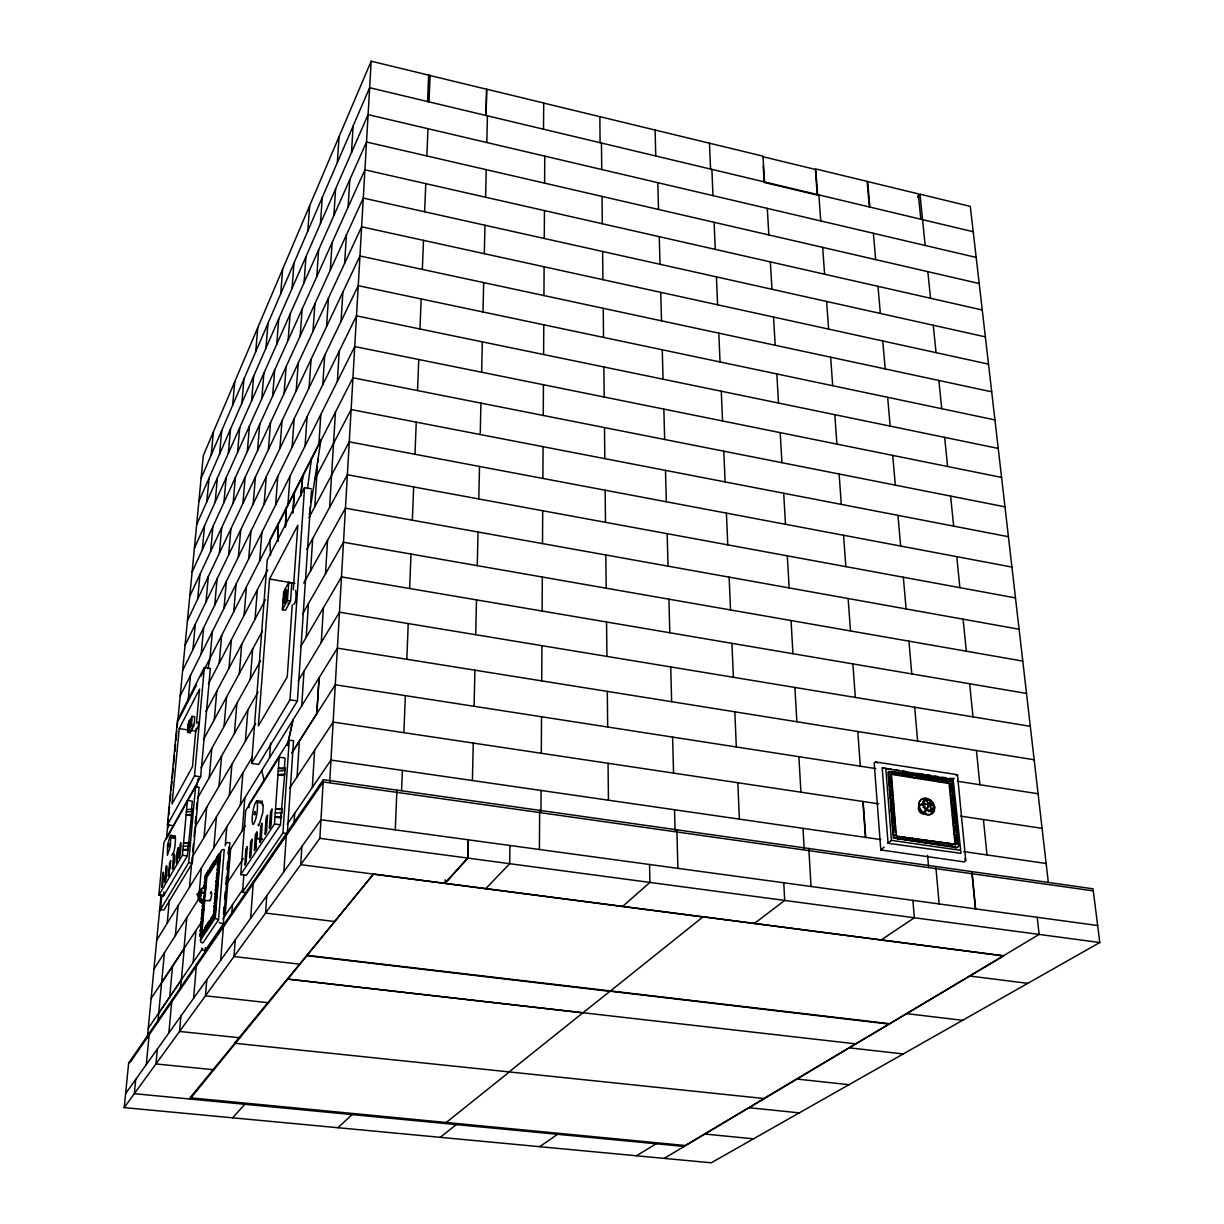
<?xml version="1.0" encoding="UTF-8"?>
<svg xmlns="http://www.w3.org/2000/svg" width="1224" height="1224" viewBox="0 0 1224 1224"><rect width="100%" height="100%" fill="white"/><g stroke="black" fill="none" stroke-linecap="round" stroke-linejoin="round"><path stroke-width="1.5" d="M205.708 880.622L204.974 876.17L207.284 874.028M288.726 582.456L287.441 600.556L282.377 609.766L285.452 610.271L290.547 601.076L291.817 582.976L288.726 582.456L283.662 591.758L282.377 609.766M259.672 823.171L262.839 812.338L263.206 804.994L262.38 804.933L262.242 801.337L261.401 803.066M543.517 129.27L543.716 103.015L486.662 89.184L486.05 115.5L486.632 89.245L428.645 75.2L427.574 101.607M539.417 849.502L539.662 810.349M540.962 811.283L541.084 790.459M541.299 753.265L541.513 716.759M541.712 680.896L541.926 645.66M542.125 611.036L542.324 577.024M542.507 543.594L542.706 510.745M542.89 478.446L543.073 446.683M543.257 415.456L543.441 384.734M543.609 354.532L543.777 324.804M543.946 295.565L544.114 266.786M544.282 238.466L544.451 210.589M544.603 183.156L544.757 156.137M257.009 802.378C256.872 797.558 253.322 807.871 253.23 810.15C252.129 814.495 251.746 821.763 252.68 823.584C252.986 827.378 255.984 818.994 256.367 816.194C257.53 811.68 257.805 804.428 257.009 802.378L262.563 803.143M509.918 845.478L509.674 863.685L485.79 888.639M472.403 780.529L473.26 743.075M474.086 706.294L474.897 670.186M475.708 634.721L476.488 599.882M477.268 565.641L478.033 532.012M478.783 498.964L479.517 466.466M480.236 434.52L480.94 403.124M481.644 372.234L482.332 341.863M483.006 311.982L483.664 282.606M484.322 253.689L484.964 225.231M485.607 197.232L486.219 169.662M486.831 142.535L487.443 115.821M301.884 846.472L300.722 864.664L444.802 883.33L467.644 858.07L468.073 839.786M1003.435 955.745L445.077 883.361L467.935 858.116L468.364 839.817M445.077 883.361L445.184 879.781M952.731 843.963L958.285 843.948C961.222 848.875 950.206 848.553 952.731 843.963L897.376 836.466L896.259 834.982L893.153 834.324L893.398 830.025L895.861 830.392L896.259 834.982M957.688 846.886L956.831 847.773L893.352 838.058L888.012 772.038L905.699 774.042M172.798 853.74C175.001 853.113 176.623 830.836 174.359 837.904M285.376 526.932L286.11 508.128L278.231 523.688L278.292 540.824M285.529 526.641L286.263 507.822L294.25 492.14L292.765 513.086M170.687 836.757L170.534 835.227L167.52 844.667L167.382 855.301L170.381 846.014L170.687 836.757L175.262 837.354M395.276 829.872L396.897 790.107M401.579 790.536L402.375 770.401M403.889 732.671L405.358 695.645M406.812 659.277L408.235 623.567M409.627 588.499L411.004 554.059M412.35 520.215L413.681 486.953M414.982 454.272L416.252 422.142M417.522 390.563L418.761 359.519M419.97 328.981L421.163 298.947M422.341 269.418L423.504 240.363M424.636 211.767L425.768 183.646M426.87 155.953L427.956 128.704M429.027 101.883L430.068 75.475L371.163 61.2L203.291 455.619L177.174 727.316M217.918 858.024L218.545 854.352L217.918 858.024L219.035 859.34L217.719 860.365L218.698 863.44L217.382 864.465L218.346 867.25L217.658 868.489M329.684 782.197L371.163 61.2M975.635 908.912L972.009 871.641L1093.032 888.792L1099.795 942.526L711.205 1162.8L124.205 1107.628L319.862 838.333L323.32 779.688L971.764 871.595L975.39 908.881M197.997 895.279C198.242 899.671 199.512 889.159 198.135 894.239M201.47 934.034L200.537 934.034L200.323 936.406C198.808 936.467 203.169 927.716 200.522 934.034M312.319 787.445L314.614 750.22M316.878 713.653L319.082 677.759L316.71 713.776L291.695 753.005M321.269 642.493L323.396 607.838M325.492 573.796L327.558 540.335M329.593 507.455L335.468 412.075M337.365 381.337L339.232 351.104M341.068 321.361L342.873 292.108M344.648 263.313L346.407 234.962M348.121 207.07L349.819 179.622M351.487 152.587L353.124 125.98M293.944 824.502L294.663 813.363M297.065 776.873L299.406 741.04M301.716 705.82L303.996 671.211M306.214 637.199L308.417 603.753M310.575 570.889L312.686 538.56M314.782 506.751L317.414 466.436M317.659 462.825L317.888 459.199M318.837 444.725L320.826 414.446M322.784 384.673L324.712 355.358M326.594 326.517L328.46 298.12M330.296 270.152L332.102 242.627M333.877 215.531L335.621 188.833M337.35 162.532L339.048 136.644M246.651 892.709L242.505 892.189L282.928 832.993L289.247 740.138L293.546 740.765L287.319 833.59L283.035 839.802M283.861 871.748L286.447 833.376M311.569 488.85L304.562 487.58L267.245 559.965L251.593 763.378L258.601 764.373L297.417 700.939L310.437 505.894M310.682 502.1L311.447 490.748M292.261 604.87L287.242 676.903L258.371 725.909L269.54 579.044L297.815 525.249L293.316 589.708M305.051 446.026L307.086 416.68M309.091 387.794L311.064 359.351M312.992 331.352L314.905 303.766M316.787 276.609L318.638 249.849M320.459 223.487L322.264 197.508M284.427 767.326L285.07 758.023L279.179 757.166L245.703 810.487L240.73 874.563L246.437 875.282L280.48 824.808L281.398 811.42M282.82 768.978L278.383 768.335L285.314 767.601L281.505 809.783L282.362 808.498L275.538 808.972L280.021 809.584M281.795 816.683L274.956 817.142L280.954 817.953L282.362 808.498M251.593 763.378L289.996 699.807L304.562 487.58M293.056 512.535L294.54 491.574L302.741 475.478L300.691 496.103M266.786 895.677L265.562 913.073L334.779 921.534M240.73 874.563L274.482 823.997L279.179 757.166M269.54 757.84L270.611 743.014M287.87 505.497L290.012 476.151M292.108 447.25L294.173 418.776M296.208 390.731L298.228 363.115M300.201 335.912L302.144 309.091M304.072 282.683L305.954 256.642M307.821 230.984L309.657 205.693M250.629 918.337L253.368 881.54M255.678 849.456L256.397 840.261M256.642 838.256L257.071 832.565M275.63 504.931L277.787 476.457M279.913 448.397L282.025 420.75M284.09 393.501L286.125 366.665M288.13 340.195L290.103 314.109M292.062 288.405L293.99 263.053M242.291 830.622L244.846 797.742M235.268 939.864L233.968 956.541L299.987 964.206M242.505 892.189L243.805 875.267M249.007 807.611L249.298 803.847L289.247 740.138M231.749 914.16L232.499 904.628M240.363 804.979L242.903 772.803M245.412 741.132L247.875 709.951M250.293 679.228L252.68 648.98M255.036 619.191L257.346 589.861M259.626 560.944L261.875 532.455M264.093 504.395L266.281 476.733M268.423 449.483L270.55 422.601M272.631 396.117L274.696 370M276.731 344.25L278.735 318.867M280.709 293.821L282.652 269.127M223.411 914.297L224.007 906.846M224.604 899.38L225.216 891.929M225.813 884.462L226.425 877.011M227.021 869.56L227.633 862.094M228.23 854.643L228.842 847.176M201.715 948.279L202.679 950.191L205.097 950.558L223.288 924.028L229.867 842.709L227.389 842.479L225.583 844.101M220.687 960.304L223.533 924.977M225.155 915.43L227.863 881.969L243.331 858.483M227.97 881.816L230.617 848.921M212.792 917.771C215.776 903.389 215.195 917.48 212.242 918.581C212.211 920.968 210.467 922.437 208.86 924.166C206.841 922.85 206.764 926.063 208.172 926.66C207.07 926.966 205.647 927.226 207.284 927.93C206.167 929.98 204.071 928.465 203.857 931.632C203.215 933.162 202.664 935.381 200.323 936.406M213.955 911.115C215.99 905.592 214.598 907.673 213.42 911.926M214.307 906.923C216.327 901.399 214.95 903.48 213.772 907.734M214.659 902.731C216.832 899.701 214.873 897.039 215.179 901.507M215.011 898.554C217.015 893.046 215.653 895.142 214.475 899.365M215.347 894.377C217.367 888.884 215.99 890.98 214.812 895.188M215.699 890.2C217.719 884.722 216.342 886.834 215.164 891.026M216.051 886.054C218.056 880.561 216.679 882.688 215.516 886.88M216.388 881.892C218.392 876.43 217.03 878.541 215.852 882.734M216.74 877.761C218.744 872.284 217.367 874.426 216.204 878.587M217.076 873.63C219.632 871.274 216.663 867.663 217.948 871.962M217.428 869.499C217.826 868.703 220.075 864.221 217.229 866.225M217.765 865.383C218.178 864.588 220.412 860.105 217.581 862.124M218.102 861.268L219.57 858.498L218.453 857.167M215.96 899.411L214.659 914.848M216.434 893.811L217.199 884.493M217.505 880.76L217.979 875.16M218.897 863.976L219.326 857.749L206.841 877.455L205.632 889.94M218.515 919.821L215.256 918.184L220.764 851.705L222.233 849.624L224.267 849.548L218.515 919.821L202.863 942.939L201.011 942.373L200.445 940.751L203.888 901.032M225.231 845.83L226.777 826.95M229.362 795.325L231.917 764.189M234.427 733.528L236.89 703.326M239.323 673.567L241.725 644.237M244.081 615.351L246.422 586.877M248.717 558.817L250.981 531.155M253.2 503.89L255.403 477.008M257.575 450.493L259.702 424.361M261.814 398.58L263.894 373.167M265.945 348.09L267.964 323.35M205.372 928.863L205.571 926.476L207.453 925.65M205.005 888.012L206.122 874.104C210.054 873.462 210.834 871.32 210.635 866.929L212.517 865.934M205.77 928.282L205.969 925.895M210.436 869.239L211.018 866.301M206.29 927.486L206.489 925.115C209.013 925.13 207.805 921.764 209.931 921.687M210.819 868.627C213.833 868.78 210.115 867.235 211.538 865.475L212.869 864.848M206.688 926.905L206.887 924.518M211.354 867.785L211.936 864.848M204.898 953.19L205.372 947.682M211.737 867.173C214.919 867.342 210.941 865.781 212.456 864.022L213.496 863.425M213.802 847.926L216.418 816.852M219.02 786.252L221.559 756.08M224.069 726.368L226.547 697.083M228.98 668.212L231.397 639.769M233.753 611.725L236.094 584.062M238.405 556.798L240.669 529.916M242.918 503.401L245.121 477.253M247.309 451.472L249.451 426.029M251.578 400.921L253.659 376.166M255.724 351.732L257.774 327.604M207.208 926.124L207.805 923.141L208.753 923.126M212.257 866.347L212.854 863.394M207.606 925.528C210.742 925.711 206.78 924.166 208.34 922.345L208.723 921.764M212.655 865.72C215.745 865.904 211.89 864.297 213.374 862.568L214.705 861.926M213.175 864.878L213.772 861.941M209.059 923.355L209.258 920.968C212.104 920.31 210.283 918.23 209.977 921.963M214.093 863.425L214.292 861.099C217.52 857.764 215.516 864.695 213.573 864.266M209.457 922.758L209.656 920.371M214.491 862.798L214.69 860.472M210.375 921.366L211.232 918.995M215.409 861.329C216.633 855.362 218.255 861.023 215.026 861.956M210.91 920.57L211.109 918.184L212.471 917.572M211.308 919.974L211.507 917.572M215.944 860.487L217.183 857.55M206.78 979.781L205.448 995.816L268.53 1002.762M211.844 919.178L212.043 916.776L213.649 916.103M216.342 859.86C219.54 860.028 215.546 858.437 217.076 856.678L218.407 856.035M212.242 918.581L212.456 916.179M216.877 859.019L217.474 856.05M214.123 903.541L214.812 900.941M216.541 874.456L217.229 871.855M216.893 870.341L217.566 867.74M193.56 998.325L196.483 964.344M200.124 931.938L200.277 930.179C202.909 926.752 201.547 927.394 200.277 930.179M200.476 927.823L200.629 926.063C203.261 922.636 201.899 923.294 200.629 926.063M200.828 923.722L200.981 921.963C203.612 918.52 202.251 919.193 200.981 921.963M201.18 919.622L201.333 917.862C203.949 914.42 202.603 915.093 201.333 917.862M201.532 915.521L201.685 913.777C204.301 910.335 202.955 911.023 201.685 913.777M201.883 911.436L202.037 909.692C204.653 906.25 203.306 906.938 202.037 909.692M202.235 907.351L202.388 905.607C204.989 902.164 203.658 902.868 202.388 905.607M205.02 888.685L204.133 885.365C206.718 881.907 205.403 882.642 204.133 885.365M204.332 883.055L204.485 881.326C206.412 881.173 206.734 876.965 204.668 879.031M200.629 931.173L200.782 929.414M200.981 927.058L201.134 925.298M201.348 922.942L201.486 921.182M201.7 918.841L201.838 917.082M202.052 914.741L202.19 912.982M202.404 910.656L202.541 908.896M202.756 906.571L202.893 904.827M203.092 902.501L204.347 900.298M203.98 887.094L204.638 884.554M204.836 882.244L204.989 880.53M205.204 878.144L205.617 874.915M201.226 935.075L201.425 932.703L202.618 932.627M206.076 877.226L206.504 873.492L207.85 873.339M201.501 932.933L204.377 899.426M205.173 890.123L206.137 878.954M201.746 934.294L204.821 899.426M206.305 875.787C209.365 875.956 205.555 874.426 207.024 872.681L208.753 871.901M202.128 933.713C202.511 931.709 204.087 930.118 205.081 928.618M206.825 874.976L207.407 872.069M202.648 932.948L203.888 930.011M207.728 873.554L207.912 871.243C210.605 870.601 208.922 868.459 208.631 872.115M203.031 932.367L203.23 929.995M208.111 872.941L208.31 870.631M209.013 871.503L209.84 869.208M202.847 930.577C206.045 931.755 204.974 930.225 204.668 927.853L206.244 927.195M209.533 870.677L209.732 868.367L211.048 867.74M205.051 927.272L204.469 930.225M209.916 870.065L210.115 867.755M193.162 962.385L195.947 930.454M199.16 893.52L201.379 867.984M204.041 837.446L206.672 807.35M209.243 777.684L211.798 748.43M214.307 719.605L216.786 691.193M219.218 663.163L221.62 635.531M223.992 608.282L226.333 581.415M228.643 554.9L230.923 528.753M233.172 502.957L235.391 477.498M237.578 452.39L239.736 427.604M241.862 403.14L243.958 378.996M180.356 989.329L181.198 979.965M184.013 948.585L186.767 917.679M189.506 887.201L192.183 857.167M192.734 851.537L193.392 844.132M194.065 836.726L194.723 829.321M195.167 823.905L195.825 816.607M196.467 809.309L197.125 802.011M209.977 658.39L212.379 631.538M214.751 605.038L217.092 578.891M219.402 553.095L221.682 527.651M223.931 502.529L226.149 477.727M228.337 453.262L230.51 429.104M232.637 405.251L234.748 381.704M161.905 894.683L160.466 909.646L163.894 910.059L192.29 863.165L199.084 787.2L195.549 786.711L167.474 836.711M186.599 809.676L192.168 809.095L187.349 855.867L163.557 895.846L158.829 895.264L163.94 842.387L200.675 776.781L210.344 668.426L204.347 667.493L177.434 720.431L167.382 824.884L173.257 825.664M180.923 1016.042L179.561 1031.449L239.95 1037.799M284.366 598.352L284.534 596.471M195.947 728.8L192.489 766.637L172.033 804.015L179.24 728.632L199.573 689.081L196.467 723.124M168.866 1032.934L171.85 1000.207M167.382 824.884L194.509 775.924L204.347 667.493M188.435 849.272L182.927 849.64L187.853 850.282L189.047 842.586L183.539 842.954L188.45 843.596L189.047 842.586M160.466 909.646L188.68 862.706L195.549 786.711M158.829 895.264L182.422 855.239L187.44 800.496L192.306 801.154L191.464 810.334L192.168 809.095M169.738 996.78L172.569 965.95M175.369 935.564L178.107 905.607M201.226 653.861L203.628 627.744M205.999 601.948L208.325 576.504M210.635 551.381L212.915 526.595M215.164 502.115L217.382 477.941M219.57 454.089L221.743 430.527M169.126 873.63L170.029 864.19M157.911 1021.933L164.429 952.716M167.198 923.248L169.417 899.64M173.686 854.214L172.278 869.116C174.344 869.989 175.705 846.809 173.425 856.494M188.052 701.444L190.5 675.342M192.918 649.577L195.32 624.133M197.676 599.026L200.002 574.24M202.312 549.76L204.576 525.601M206.825 501.733L209.044 478.156M211.232 454.869L213.389 431.873M157.345 1049.09L155.953 1063.947L213.894 1069.745M147.339 1037.799L161.094 894.668M166.433 839.067L168.361 819.04M168.698 815.429L169.57 806.386M170.09 800.97L170.779 793.841M171.115 790.26L171.987 781.34M172.324 777.776L173.211 768.55M173.579 764.786L174.481 755.346M174.848 751.567L175.567 744.07M175.919 740.352L176.822 731.034M146.314 1064.543L149.328 1032.995M163.557 895.846L163.909 892.066M164.812 882.626L166.433 865.643M135.742 1079.369L134.334 1093.69L684.155 1146.46M124.205 1107.628L128.658 1063.09L323.32 779.688M300.844 495.797L302.894 475.157M213.206 914.404L213.756 913.517M965.736 860.503L964.405 861.926L880.79 849.961L874.181 762.919L875.956 762.001L957.489 774.716L965.736 860.503L964.94 858.728M307.515 488.529L311.554 458.235L321.04 439.554L309.29 514.906M193.086 724.287L192.719 726.306M189.246 723.996C187.762 735.961 192.627 718.993 189.888 721.38M207.881 668.855L210.161 658.038M172.66 853.908L171.788 855.148M196.33 787.629L198.273 778.433M259.473 823.4L258.539 825.863L258.218 824.333M287.472 745.248L293.056 719.712M287.288 745.646L293.041 719.85M904.628 773.155L904.888 776.184L909.08 776.307L908.866 773.798L888.777 771.426L888.548 776.322L891.577 776.888L895.861 830.392M205.632 928.389L204.668 927.853M913.089 774.455L913.349 777.485L917.526 777.623L917.311 775.113L908.866 773.798M917.311 775.113L929.949 777.072L930.209 780.101L934.371 780.223L934.141 777.73L929.949 777.072M934.141 777.73L938.349 778.372L938.609 781.402L942.771 781.524L942.526 779.03L938.349 778.372M942.526 779.03L946.718 779.673L946.841 782.58L950.038 783.131L949.931 785.946L952.823 786.328L958.285 843.948M285.712 589.999C288.436 587.107 285.651 607.762 284.274 601.611M288.099 603.86L288.42 603.08M192.275 727.928L191.571 728.494M197.691 722.527C199.772 719.697 197.309 732.87 196.712 728.035M201.103 478.354L369.633 87.715L973.218 231.734M198.885 501.35L368.087 114.643L976.186 257.438M196.651 524.637L366.512 142.015L979.2 283.524M194.387 548.214L364.905 169.83L982.26 310.009M192.091 572.082L363.283 198.089L985.351 336.875M189.766 596.256L361.631 226.807L988.502 364.14M187.425 620.721L359.948 256L991.7 391.818M185.038 645.492L358.25 285.682L994.944 419.924M182.621 670.584L356.505 315.868L998.233 448.443M180.188 695.997L354.746 346.56L1001.584 477.421M178.52 720.14L196.483 684.874M200.874 676.26L202.572 672.94M203.23 671.639L352.94 377.788L1004.981 506.843M302.879 475.187L311.386 458.572M208.401 683.971L267.704 569.925M315.012 478.982L351.12 409.55L1008.423 536.724M192.03 716.315L188.45 723.2A10.175 1.545 -80.7 0 0 187.578 732.396L190.179 732.778L193.79 725.954A10.159 1.545 -80.7 0 0 194.631 716.713L192.03 716.315A10.175 1.545 -80.7 0 1 191.174 725.572L187.578 732.396M205.907 711.649L265.44 599.622M308.968 517.691L349.268 441.849L1011.927 567.079M203.459 739.571L262.395 631.11M306.765 549.454L347.371 474.728L1015.492 597.909M203.827 901.094L204.025 900.221M167.489 828.082L169.249 824.915M200.95 767.922L260.467 660.945M303.766 583.114L345.443 508.189L1019.102 629.243M197.447 798.369L258.08 692.019M302.603 613.943L343.485 542.247L1022.774 661.082M194.845 827.562L255.663 723.598M300.492 646.991L341.496 576.917L1026.523 693.442M159.457 911.605L161.369 908.438M193.162 855.545L252.588 756.692M298.166 680.896L339.461 612.214L1030.317 726.337M955.317 812.721L952.915 812.369L952.547 816.01L955.745 817.158M156.718 940.2L337.396 648.154L1034.173 759.767M206.122 874.992L220.764 851.705M207.529 874.334L210.406 869.774M217.719 860.365L218.255 859.508M217.382 864.465L217.918 863.624M153.933 969.179L198.961 898.569M228.184 852.73L245.259 825.955M291.955 752.745L335.284 684.767L875.849 768.611M284.305 769.177L285.314 767.601M216.357 876.812L216.877 875.986M216.005 880.959L216.541 880.117M215.653 885.09L216.189 884.264M215.317 889.251L215.852 888.425M214.965 893.413L215.5 892.587M214.613 897.574L215.164 896.764M151.103 998.57L202.955 919.821M289.568 788.271L333.142 722.068L878.694 803.847M161.798 982.612L184.197 948.615L181.381 979.98L158.936 1012.921M213.925 905.928L214.46 905.117M213.573 910.136L214.108 909.325M199.925 934.294L200.43 933.529M206.167 927.976L211.324 920.249M200.537 940.093L215.256 918.184M201.149 890.2C199.007 892.908 203.567 890.093 201.149 890.2A10.144 5.967 56.9 0 0 200.384 890.491M148.242 1028.359L202.694 948.401M222.845 918.811L243.285 888.792M287.227 824.272L330.954 760.073L880.821 839.587M250.935 886.482L254.148 881.816M259.488 874.028L264.843 866.255M268.056 861.589L273.411 853.816M276.624 849.135L280.893 842.923M1093.292 890.873L323.197 781.952L130.739 1061.56L128.658 1063.105M125.613 1093.568L320.963 819.743L1097.653 925.528M917.648 197.064L919.974 194.188L970.295 206.382L1048.31 882.32M190.011 1099.03L373.473 874.089L702.882 916.975M373.488 874.074L306.566 955.638L609.934 991.364L703.096 916.807L1003.619 955.959L889.144 1024.09L610.118 991.226M234.763 1043.261L190.026 1097.79L685.211 1145.511L764.159 1098.54L234.442 1043.231L306.841 955.301L889.756 1023.723L855.836 1043.766M896.152 771.839L896.932 775.037L900.604 774.991L900.405 772.497M232.606 1117.818L244.846 1104.293M900.604 774.991L904.842 775.649M909.08 776.307L913.303 776.965M917.526 777.623L921.749 778.265L921.534 775.771M889.144 776.521L888.899 780.728L891.929 781.294M921.749 778.265L925.956 778.923L925.742 776.414M889.496 780.927L889.251 785.135L892.296 785.716M889.848 785.334L889.603 789.556L892.648 790.138M925.956 778.923L930.179 779.566M219.953 854.597L214.95 916.699L201.18 936.896M891.914 771.181L892.158 774.211L896.351 774.333M890.2 789.755L889.955 793.994L893 794.56M956.939 775.373L957.489 774.716L956.128 775.695M890.552 794.192L890.307 798.431L893.352 799.012M890.904 798.645L890.659 802.883L893.704 803.464M934.371 780.223L938.579 780.866M891.256 803.097L891.011 807.35L894.071 807.932M891.623 807.565L891.363 811.818L894.423 812.399M891.975 812.032L891.715 816.301L894.79 816.882M942.771 781.524L946.948 782.167M892.327 816.515L892.082 820.784L895.142 821.365M946.718 779.673L952.012 780.79L952.823 786.328M892.679 821.013L892.434 825.297L895.509 825.879M893.046 825.511L893.398 830.025M897.1 835.839L897.881 839.113L901.614 839.083L901.415 836.497M901.614 839.083L905.928 839.71L905.714 837.124M905.928 839.71L910.228 840.337L910.013 837.751M950.421 785.961L950.206 790.138L953.236 790.704M950.834 790.337L950.62 794.529L953.649 795.095M910.228 840.337L914.527 840.949L914.313 838.364M951.247 794.728L951.033 798.92L954.062 799.486M914.527 840.949L918.826 841.576L918.597 838.991M951.66 799.119L951.446 803.311L954.475 803.893M952.088 803.525L951.859 807.733L954.904 808.299M918.826 841.576L923.11 842.204L922.881 839.618M953.19 779.443L882.213 767.892L888.073 843.29L960.978 853.342L953.19 779.443L954.154 778.372L949.579 778.357M952.501 807.932L952.915 812.369M923.11 842.204L927.394 842.816L927.165 840.245M927.394 842.816L931.663 843.443L931.433 840.857M953.328 816.791L953.114 821.013L956.158 821.595M953.756 821.243L953.527 825.466L956.587 826.047M931.663 843.443L935.932 844.055L935.702 841.485M954.169 825.695L953.955 829.933L957 830.499M935.932 844.055L940.2 844.682L939.971 842.097M954.598 830.147L954.368 834.401L957.428 834.982M940.2 844.682L944.469 845.294L944.224 842.724M955.011 834.615L954.796 838.868L957.856 839.45M944.469 845.294L948.722 845.922L948.478 843.336M955.439 839.098L955.837 843.596M948.722 845.922L952.961 846.534M200.048 891.638L199.665 891.929A8.905 2.31 -9.6 0 0 198.655 892.709L198.732 892.464A8.767 7.222 60.5 0 1 200.017 890.751L200.201 890.582M885.824 768.978L891.439 840.337L888.073 843.29M318.944 786.053L323.197 781.952M884.172 847.13L880.79 849.961M337.901 1127.717L352.13 1114.59M212.9 917.419L212.043 916.776M622.695 906.387L649.913 882.428L649.546 864.496M509 1071.964L583.037 1012.692M446.163 1122.53L509.444 1071.887M582.991 1012.738L610.501 990.92M440.227 1137.341L456.322 1124.596M754.412 923.462L784.691 900.436L783.773 882.779M539.707 1146.689L557.547 1134.311M881.234 939.91L914.343 917.755L912.905 900.359M636.434 1155.777L656.125 1143.782M664.188 1158.394L1039.13 934.432L1037.218 917.296M763.868 1098.509L855.698 1043.842L287.105 979.032L582.869 1012.829M204.913 888.517L205.571 887.278L204.485 886.283M891.577 776.888L890.888 775.45L892.112 773.706M217.719 857.458L217.076 856.678M213.114 864.787L212.456 864.022M278.185 771.212L285.115 770.477M284.886 773.981L277.94 774.716L283.861 775.557M186.385 812.032L191.969 811.466M191.709 814.327L186.125 814.909L190.99 815.551M275.247 813.057L282.086 812.583M183.233 846.289L188.741 845.937M203.046 900.726L210.008 900.589M891.531 774.318L890.628 775.174L894.989 829.658M217.275 858.376L218.759 858.116L217.857 857.55M704.917 1134.051L753.494 1138.825M749.027 1107.705L799.287 1112.861M796.977 1079.078L849.028 1084.678M849.272 1047.836L903.251 1053.941M906.54 1013.625L962.584 1020.311M223.288 924.028L219.173 922.59M969.515 976.002L1027.793 983.346M188.68 862.706L192.29 863.165M182.422 855.239L187.349 855.867M170.641 835.349L175.216 835.946M169.233 837.568L173.793 838.165M262.257 839.006L256.535 838.44L262.104 839.236M274.482 823.997L280.48 824.808M282.928 832.993L287.319 833.59M319.862 838.333L467.644 858.07M467.935 858.116L1099.795 942.526M256.856 800.695L262.395 801.46M194.509 775.924L200.675 776.781M198.854 898.202L200.139 900.757L199.068 899.043M891.439 840.337L959.922 850.252M963.625 851.567L1046.138 863.486M191.174 725.572L193.79 725.954M893.551 831.968L896.014 832.32M955.623 841.026L958.04 841.378M179.24 728.632L196.07 731.095M897.299 838.455L894.3 837.721L893.765 834.554M892.48 818.443L894.943 818.81M954.353 827.592L956.77 827.959M892.831 822.941L895.295 823.308M954.766 832.06L957.183 832.427M893.199 827.439L895.662 827.806M955.194 836.543L957.612 836.895M891.409 805.01L893.857 805.377M953.098 814.266L955.5 814.618M960.565 816.117L1042.083 828.342M891.761 809.477L894.224 809.844M953.511 818.703L955.913 819.055M892.128 813.96L894.576 814.312M953.924 823.14L956.342 823.507M890.705 796.105L893.153 796.472M952.257 805.407L954.659 805.774M891.057 800.542L893.505 800.924M952.67 809.829L955.072 810.196M889.649 782.809L892.082 783.192M951.017 792.219L953.404 792.586M890.001 787.231L892.434 787.598M951.431 796.61L953.833 796.977M289.996 699.807L297.417 700.939M890.353 791.668L892.801 792.035M951.844 801.001L954.246 801.368M957.398 781.249L1038.09 793.764M909.432 774.624L948.661 780.698M888.945 773.996L949.074 783.498L955.026 844.223L896.504 836.466L895.433 835.288M950.176 783.467L952.578 783.834M889.297 778.403L891.73 778.77M950.604 787.843L952.991 788.21M882.213 767.892L891.562 769.345M895.31 769.927L899.059 770.508M902.792 771.089L906.54 771.671M917.771 773.415L923.386 774.287M927.119 774.869L930.867 775.45M934.616 776.031L938.349 776.613M942.097 777.194L945.846 777.776M287.441 600.556L290.547 601.076M206.489 925.115L207.483 925.543M269.54 579.044L294.969 583.328M211.109 918.184L212.104 918.612M207.912 871.243L208.692 871.473M211.538 865.475L212.318 865.705M210.635 866.929L211.415 867.158M764.159 182.422L817.234 195.075L815.383 169.417L762.69 156.657M543.686 103.076L763.026 156.167L764.51 181.932M950.528 780.989L951.4 781.616M198.977 895.815L198.12 895.861A8.95 5.554 -26.9 0 0 198.854 897.299M875.956 762.001L877.7 763.011M295.55 590.458C296.621 593.808 295.795 604.595 293.607 604.274M932.749 803.571C930.791 800.389 934.555 804.887 932.749 803.571A8.92 7.007 51.2 0 0 929.674 800.266M261.691 770.539L264.384 781.142M919.974 194.188L925.176 245.458M927.838 271.651L930.531 298.258M933.269 325.232L936.054 352.65M938.869 380.45L941.73 408.694M944.637 437.366L947.606 466.497M950.604 496.072L953.649 526.121M956.74 556.629L959.891 587.658M963.089 619.16L966.333 651.214M969.638 683.757L973.004 716.866M976.415 750.511L979.889 784.737M983.423 819.529L987.003 854.949M920.831 219.295L918.26 193.836L867.143 181.458L869.361 207.009M951.752 783.972L956.128 830.239M956.464 833.942L957.352 843.183M949.105 780.04L949.35 782.564M955.148 844.285L955.393 846.886M944.928 779.397L945.158 781.891M950.91 843.688L951.14 846.274M940.736 778.739L940.965 781.249M946.657 843.076L946.886 845.646M936.544 778.097L936.773 780.591M942.404 842.464L942.633 845.034M932.351 777.439L932.581 779.948M938.15 841.837L938.38 844.407M928.144 776.796L928.373 779.29M933.881 841.225L934.111 843.795M935.824 866.5L939.145 903.939M923.936 776.138L924.151 778.648M929.613 840.597L929.842 843.168M873.37 233.294L875.665 259.61M877.99 286.324L880.347 313.436M882.749 340.976L885.197 368.914M887.66 397.295L890.169 426.12M892.724 455.404L895.325 485.132M897.957 515.35L900.635 546.042M903.343 577.238L906.112 608.94M908.927 641.162L911.773 673.919M914.68 707.227L917.633 741.101M927.578 855.301L928.526 866.179M919.729 775.481L919.943 777.99M925.329 839.97L925.558 842.556M869.866 207.07L867.648 181.519L815.735 168.943L817.601 194.601M915.506 774.838L915.72 777.332M921.045 839.358L921.274 841.928M911.283 774.18L911.498 776.689M916.761 838.731L916.99 841.316M907.061 773.522L907.259 776.031M912.477 838.103L912.691 840.689M902.822 772.864L903.021 775.373M908.177 837.476L908.392 840.062M898.584 772.206L898.783 774.716M903.863 836.849L904.077 839.434M894.331 771.548L894.53 774.058M899.564 836.221L899.762 838.807M863.119 801.506L865.72 837.4M818.856 194.907L820.753 220.947M822.666 247.37L824.609 274.207M826.582 301.441L828.602 329.103M830.637 357.194L832.702 385.713M834.799 414.691L836.941 444.113M839.113 474.009L841.316 504.395M843.55 535.255L845.83 566.636M848.14 598.521L850.496 630.941M852.883 663.913L855.316 697.435M857.794 731.524L860.304 766.193M862.874 801.475L865.475 837.369M808.819 848.507L811.038 886.497M767.295 208.386L768.825 234.947M770.37 261.89L771.962 289.262M773.553 317.047L775.174 345.275M776.827 373.932L778.51 403.048M780.208 432.638L781.937 462.703M783.697 493.241L785.487 524.285M787.307 555.849L789.159 587.918M791.041 620.537L792.953 653.708M794.896 687.444L796.87 721.762M798.874 756.662L800.924 792.188M803.005 828.327L804.168 848.569M763.21 165.852L764.051 180.586M270.565 555.13L269.77 540.228L278.077 523.994L278.169 541.054M711.878 169.371L712.995 195.641M714.128 222.309L715.26 249.375M716.423 276.869L717.616 304.791M718.809 333.158L720.033 361.952M721.273 391.221L722.527 420.964M723.797 451.182L725.098 481.904M726.429 513.131L727.76 544.864M729.137 577.131L730.514 609.95M731.937 643.334L733.375 677.285M734.828 711.817L736.312 746.961M737.827 782.733L739.373 819.131M709.492 143.193L710.547 169.111M676.857 829.796L677.897 868.367M657.808 182.682L658.527 209.472M659.262 236.66L659.996 264.277M660.731 292.337L661.495 320.826M662.276 349.789L663.056 379.195M663.852 409.091L664.663 439.477M665.489 470.368L666.315 501.763M667.172 533.695L668.029 566.161M668.916 599.179L669.803 632.762M670.721 666.927L671.639 701.704M672.588 737.077L673.552 773.094M674.531 809.753L675.067 830.285M655.1 130.004L655.758 156.045M601.458 143.024L601.749 169.524M602.024 196.421L602.315 223.732M602.621 251.486L602.912 279.669M603.218 308.295L603.524 337.396M603.845 366.971L604.166 397.02M604.488 427.574L604.809 458.633M605.146 490.212L605.498 522.327M605.834 554.977L606.186 588.208M606.553 622.006L606.92 656.401M607.288 691.392L607.67 727.01M608.053 763.271L608.435 800.205M599.852 116.617L600.081 142.764M203.551 887.66A10.373 7.16 -55.7 0 0 201.532 889.297L201.057 889.756A8.95 6.105 -31.1 0 0 199.374 891.577L199.328 891.516A8.966 8.338 -29.3 0 1 200.843 889.45L199.803 890.475L201.317 889.022A10.358 9.562 -70.9 0 1 203.551 887.66A8.048 1.346 -81.5 0 1 204.546 891.317A8.048 1.346 -81.5 0 1 202.756 901.369A8.048 1.346 -81.5 0 1 201.042 901.17M204.423 887.783A8.048 1.346 -81.5 0 1 205.066 895.784A8.048 1.346 -81.5 0 1 202.144 902.44M210.436 893.214A4.514 0.765 -81.6 0 1 211.568 892.526A4.514 0.765 -81.6 0 1 210.926 898.447A4.514 0.765 -81.6 0 1 209.671 900.145M204.76 894.912A5.508 0.918 -81.5 0 1 203.643 899.808M203.337 900.451A5.508 0.918 -81.5 0 1 202.664 900.176M934.111 809.951A8.92 7.007 51.2 0 1 925.772 814.557A8.92 7.007 51.2 0 1 918.597 804.856A8.92 7.007 51.2 0 1 925.696 798.599M926.109 813.164A5.003 3.932 51.3 0 1 919.53 811.741A5.003 3.932 51.3 0 1 920.219 805.193M190.179 732.778A10.159 1.545 -80.7 0 1 190.179 730.957M188.052 726.765C189.72 732.029 190.546 709.966 188.052 726.765M269.418 827.623L269.739 828.357L271.009 825.603L272.003 808.926L270.58 811.711L269.418 827.623M264.965 833.712L265.271 834.447L266.526 831.723L267.536 815.123L266.143 817.877L264.965 833.712M259.656 841.745L259.947 842.479L261.186 839.786L262.211 823.308L260.834 826.016L259.656 841.745M283.249 599.944L283.693 603.478L285.452 595.904L285.268 588.744L283.249 599.944M256.872 832.091L255.678 848.094L254.332 850.741L255.372 834.386L256.872 832.091M252.159 839.312L250.966 855.224L249.62 857.84L250.675 841.576L252.159 839.312M168.56 846.641L169.249 843.887L168.56 846.641M247.279 846.809L246.07 862.614L244.892 865.184L245.764 849.456L247.279 846.809M932.795 808.483C933.193 811.787 934.141 805.912 932.795 808.483M930.837 810.625L930.929 811.252A11.368 0.933 69.4 0 1 931.556 813.379A11.536 10.419 45.4 0 0 932.061 811.374L932.091 810.013A9.899 7.696 25.1 0 0 931.036 807.702L930.776 807.825A9.761 2.066 86.7 0 1 930.837 810.625M178.26 847.865C176.18 879.765 175.139 853.602 178.26 847.865M179.025 857.932C181.886 853.541 181.259 825.726 179.025 857.932M928.878 803.755C930.209 807.779 931.709 801.521 928.878 803.755M170.702 860.946L168.484 876.2L169.646 862.752L170.702 860.946M165.118 881.219C168.086 877.241 167.076 849.823 165.118 881.219M161.69 887.079C164.429 882.688 163.924 855.928 161.69 887.079M254.332 814.052C255.189 818.198 255.617 806.325 254.332 814.052M197.232 894.821L197.554 893.52L197.232 894.821M928.067 806.861L927.945 807.396A9.7 6.671 -68.7 0 1 926.951 810.043L926.507 810.594A11.215 7.772 -41.6 0 1 924.12 812.277A11.2 3.596 -63.9 0 1 925.16 809.615L925.543 809.033A9.7 3.06 -43.7 0 1 927.654 807.197L928.067 806.861M923.279 807.213L924.671 808.268L925.115 806.708L923.523 806.31L923.279 807.213M931.357 801.307L931.326 801.383A9.746 1.897 -20.9 0 1 930.546 802.225L930.255 802.011A9.746 1.698 -87.8 0 0 929.919 800.389L929.934 800.159A11.245 1.454 -80.4 0 1 930.362 799.945A11.261 5.615 -24.1 0 1 931.296 801.123L931.357 801.307M199.466 893.474L199.435 893.795A8.905 1.438 -10.2 0 0 201.057 893.826L203.796 892.617A10.22 5.523 37.3 0 0 202.19 892.296L201.18 892.342A8.797 6.625 22.7 0 0 199.466 893.474M200.399 895.31C199.65 898.707 202.847 894.346 200.399 895.31M928.909 799.884L927.042 799.639L928.909 799.884M928.006 810.502C929.016 814.036 930.913 807.901 928.006 810.502M923.171 801.261C921.152 802.684 926.155 802.975 924.089 801.047L923.171 801.261M922.468 803.724L921.764 803.984A11.399 9.165 -12 0 0 919.821 804.979A11.368 1.836 2.7 0 0 922.59 805.285L923.294 805.224A9.761 1.3 -16.1 0 0 926.002 804.398L925.971 804.076A9.884 7.482 16.8 0 0 923.156 803.617L922.468 803.724M932.198 805.01L932.229 805.346A9.884 2.601 29.2 0 1 933.713 806.784L934.662 807.213A11.322 7.436 -34.8 0 0 934.111 805.851L933.575 805.178A9.7 3.657 -38.7 0 0 932.198 805.01M925.864 799.639L925.543 799.486A11.307 10.129 87.8 0 0 922.957 798.828A11.429 1.27 50.5 0 1 924.319 800.068L924.793 800.389A9.899 2.8 34.9 0 1 927.165 801.72L927.425 801.582A9.716 7.038 -76.1 0 0 926.048 799.792L925.864 799.639M200.43 899.273L200.017 898.921A8.95 8.048 -21.8 0 1 198.854 896.886L198.931 896.641A8.782 1.408 27.9 0 0 200.369 897.727L201.164 898.63A10.205 3.381 44.7 0 0 202.48 900.084A10.373 7.589 -29 0 1 200.43 899.273M199.344 900.451L199.191 900.191A8.797 7.512 70.2 0 1 198.257 897.835L198.212 897.758A8.797 7.206 23.3 0 0 198.977 899.9L199.497 900.726A10.282 7.803 -81.5 0 0 200.904 902.532A10.175 9.149 60.5 0 1 199.282 900.436M919.148 805.193A8.935 7.007 51.2 0 0 931.449 813.975A8.935 7.007 51.2 0 0 930.194 799.869A8.935 7.007 51.2 0 0 919.148 805.193M927.364 804.26A2.234 1.759 51.2 0 0 930.439 806.463A2.234 1.759 51.2 0 0 930.133 802.929A2.234 1.759 51.2 0 0 927.364 804.26"/></g></svg>
